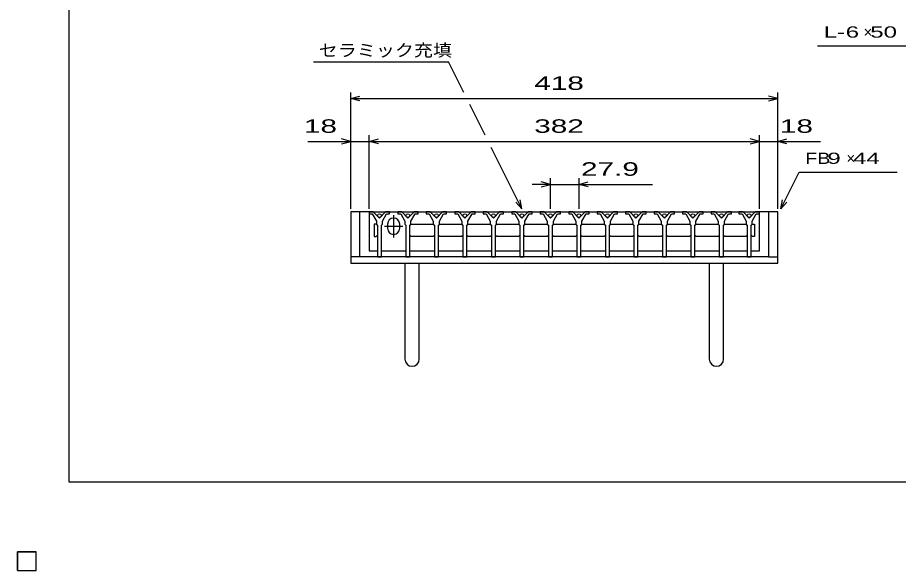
# Model space of a CAD drawing. Units: millimetres, scale not verified. Extents: x -1092 to 1034, y -771 to 635.
# Drawn here: x -1092 to -230, y -771 to -230 of the extents above; entities that cross this region are included whole.
import ezdxf
from ezdxf.enums import TextEntityAlignment as Align

# ---------------------------------------------------------------- set-up
doc = ezdxf.new("R2010")
doc.units = ezdxf.units.MM
doc.header["$LTSCALE"] = 6
for name, color, linetype, lineweight in [('0_2', 150, 'Continuous', 25), ('16', 3, 'Continuous', 25), ('19', 6, 'Continuous', 25), ('22', 2, 'Continuous', 25)]:
    doc.layers.add(name, color=color, linetype=linetype, lineweight=lineweight)
doc.styles.add('ベクトル', font='')
doc.styles.get('ベクトル').set_extended_font_data('ベクトル')

msp = doc.modelspace()

# ---------------------------------------------------------------- linework, layer by layer
at = {"layer": '0_2'}
for p, q in [((-1041.6, -684.6), (-1041.6, 635.4)), ((1034.4, -684.6), (-1041.6, -684.6))]:
    msp.add_line(p, q, dxfattribs=at)
at = {"layer": '16'}
for p, q in [((-747.8, -420.4), (-747.8, -422.4)), ((-743.8, -420.4), (-747.8, -420.4)), ((-747.8, -420.4), (-365.8, -420.4)), ((-747.8, -420.4), (-747.8, -458.4)), ((-747.8, -422.4), (-744.8, -422.4)), ((-744.8, -422.4), (-740.8, -429.4)), ((-737.8, -426.4), (-743.8, -420.4)), ((-731.8, -420.4), (-737.8, -426.4)), ((-734.8, -429.4), (-730.8, -422.4)), ((-727.8, -420.4), (-731.8, -420.4)), ((-730.8, -422.4), (-727.8, -422.4)), ((-727.8, -422.4), (-727.8, -420.4)), ((-719.9, -420.4), (-719.9, -422.4)), ((-715.9, -420.4), (-719.9, -420.4)), ((-719.9, -422.4), (-716.9, -422.4)), ((-716.9, -422.4), (-712.9, -429.4)), ((-709.9, -426.4), (-715.9, -420.4)), ((-703.9, -420.4), (-709.9, -426.4)), ((-706.9, -429.4), (-702.9, -422.4)), ((-699.9, -420.4), (-703.9, -420.4)), ((-702.9, -422.4), (-699.9, -422.4)), ((-699.9, -422.4), (-699.9, -420.4)), ((-692, -420.4), (-692, -422.4)), ((-688, -420.4), (-692, -420.4)), ((-692, -422.4), (-689, -422.4)), ((-689, -422.4), (-685, -429.4)), ((-682, -426.4), (-688, -420.4)), ((-676, -420.4), (-682, -426.4)), ((-679, -429.4), (-675, -422.4)), ((-672, -420.4), (-676, -420.4)), ((-675, -422.4), (-672, -422.4)), ((-672, -422.4), (-672, -420.4)), ((-664.1, -420.4), (-664.1, -422.4)), ((-660.1, -420.4), (-664.1, -420.4)), ((-664.1, -422.4), (-661.1, -422.4)), ((-661.1, -422.4), (-657.1, -429.4)), ((-654.1, -426.4), (-660.1, -420.4)), ((-648.1, -420.4), (-654.1, -426.4)), ((-651.1, -429.4), (-647.1, -422.4)), ((-644.1, -420.4), (-648.1, -420.4)), ((-647.1, -422.4), (-644.1, -422.4)), ((-644.1, -422.4), (-644.1, -420.4)), ((-636.2, -420.4), (-636.2, -422.4)), ((-632.2, -420.4), (-636.2, -420.4)), ((-636.2, -422.4), (-633.2, -422.4)), ((-633.2, -422.4), (-629.2, -429.4)), ((-626.2, -426.4), (-632.2, -420.4)), ((-620.2, -420.4), (-626.2, -426.4)), ((-623.2, -429.4), (-619.2, -422.4)), ((-616.2, -420.4), (-620.2, -420.4)), ((-619.2, -422.4), (-616.2, -422.4)), ((-616.2, -422.4), (-616.2, -420.4)), ((-608.3, -420.4), (-608.3, -422.4)), ((-604.3, -420.4), (-608.3, -420.4)), ((-608.3, -422.4), (-605.3, -422.4)), ((-605.3, -422.4), (-601.3, -429.4)), ((-598.3, -426.4), (-604.3, -420.4)), ((-592.3, -420.4), (-598.3, -426.4)), ((-595.3, -429.4), (-591.3, -422.4)), ((-588.3, -420.4), (-592.3, -420.4)), ((-591.3, -422.4), (-588.3, -422.4)), ((-588.3, -422.4), (-588.3, -420.4)), ((-580.4, -420.4), (-580.4, -422.4)), ((-576.4, -420.4), (-580.4, -420.4)), ((-580.4, -422.4), (-577.4, -422.4)), ((-577.4, -422.4), (-573.4, -429.4)), ((-570.4, -426.4), (-576.4, -420.4)), ((-564.4, -420.4), (-570.4, -426.4)), ((-567.4, -429.4), (-563.4, -422.4)), ((-560.4, -420.4), (-564.4, -420.4)), ((-563.4, -422.4), (-560.4, -422.4)), ((-560.4, -422.4), (-560.4, -420.4)), ((-552.5, -420.4), (-552.5, -422.4)), ((-548.5, -420.4), (-552.5, -420.4)), ((-552.5, -422.4), (-549.5, -422.4)), ((-549.5, -422.4), (-545.5, -429.4)), ((-542.5, -426.4), (-548.5, -420.4)), ((-536.5, -420.4), (-542.5, -426.4)), ((-539.5, -429.4), (-535.5, -422.4)), ((-532.5, -420.4), (-536.5, -420.4)), ((-535.5, -422.4), (-532.5, -422.4)), ((-532.5, -422.4), (-532.5, -420.4)), ((-524.6, -420.4), (-524.6, -422.4)), ((-520.6, -420.4), (-524.6, -420.4)), ((-524.6, -422.4), (-521.6, -422.4)), ((-521.6, -422.4), (-517.6, -429.4)), ((-514.6, -426.4), (-520.6, -420.4)), ((-508.6, -420.4), (-514.6, -426.4)), ((-511.6, -429.4), (-507.6, -422.4)), ((-504.6, -420.4), (-508.6, -420.4)), ((-507.6, -422.4), (-504.6, -422.4)), ((-504.6, -422.4), (-504.6, -420.4)), ((-496.7, -420.4), (-496.7, -422.4)), ((-492.7, -420.4), (-496.7, -420.4)), ((-496.7, -422.4), (-493.7, -422.4)), ((-493.7, -422.4), (-489.7, -429.4)), ((-486.7, -426.4), (-492.7, -420.4)), ((-480.7, -420.4), (-486.7, -426.4)), ((-483.7, -429.4), (-479.7, -422.4)), ((-476.7, -420.4), (-480.7, -420.4)), ((-479.7, -422.4), (-476.7, -422.4)), ((-476.7, -422.4), (-476.7, -420.4)), ((-468.8, -420.4), (-468.8, -422.4)), ((-464.8, -420.4), (-468.8, -420.4)), ((-468.8, -422.4), (-465.8, -422.4)), ((-465.8, -422.4), (-461.8, -429.4)), ((-458.8, -426.4), (-464.8, -420.4)), ((-452.8, -420.4), (-458.8, -426.4)), ((-455.8, -429.4), (-451.8, -422.4)), ((-448.8, -420.4), (-452.8, -420.4)), ((-451.8, -422.4), (-448.8, -422.4)), ((-448.8, -422.4), (-448.8, -420.4)), ((-440.9, -420.4), (-440.9, -422.4)), ((-436.9, -420.4), (-440.9, -420.4)), ((-440.9, -422.4), (-437.9, -422.4)), ((-437.9, -422.4), (-433.9, -429.4)), ((-430.9, -426.4), (-436.9, -420.4)), ((-424.9, -420.4), (-430.9, -426.4)), ((-427.9, -429.4), (-423.9, -422.4)), ((-420.9, -420.4), (-424.9, -420.4)), ((-423.9, -422.4), (-420.9, -422.4)), ((-420.9, -422.4), (-420.9, -420.4)), ((-413, -420.4), (-413, -422.4)), ((-409, -420.4), (-413, -420.4)), ((-413, -422.4), (-410, -422.4)), ((-410, -422.4), (-406, -429.4)), ((-403, -426.4), (-409, -420.4)), ((-397, -420.4), (-403, -426.4)), ((-400, -429.4), (-396, -422.4)), ((-393, -420.4), (-397, -420.4)), ((-396, -422.4), (-393, -422.4)), ((-393, -422.4), (-393, -420.4)), ((-385.8, -420.4), (-385.8, -422.4)), ((-381.8, -420.4), (-385.8, -420.4)), ((-385.8, -422.4), (-382.8, -422.4)), ((-382.8, -422.4), (-378.8, -429.4)), ((-375.8, -426.4), (-381.8, -420.4)), ((-369.8, -420.4), (-375.8, -426.4)), ((-372.8, -429.4), (-368.8, -422.4)), ((-365.8, -420.4), (-369.8, -420.4)), ((-368.8, -422.4), (-365.8, -422.4)), ((-365.8, -422.4), (-365.8, -420.4)), ((-365.8, -458.4), (-365.8, -420.4)), ((-740.8, -429.4), (-740.8, -432.4)), ((-734.8, -432.4), (-734.8, -429.4)), ((-723.85, -423.4), (-723.85, -445.4)), ((-712.9, -429.4), (-712.9, -432.4)), ((-706.9, -432.4), (-706.9, -429.4)), ((-685, -429.4), (-685, -432.4)), ((-679, -432.4), (-679, -429.4)), ((-657.1, -429.4), (-657.1, -432.4)), ((-651.1, -432.4), (-651.1, -429.4)), ((-629.2, -429.4), (-629.2, -432.4)), ((-623.2, -432.4), (-623.2, -429.4)), ((-601.3, -429.4), (-601.3, -432.4)), ((-595.3, -432.4), (-595.3, -429.4)), ((-573.4, -429.4), (-573.4, -432.4)), ((-567.4, -432.4), (-567.4, -429.4)), ((-545.5, -429.4), (-545.5, -432.4)), ((-539.5, -432.4), (-539.5, -429.4)), ((-517.6, -429.4), (-517.6, -432.4)), ((-511.6, -432.4), (-511.6, -429.4)), ((-489.7, -429.4), (-489.7, -432.4)), ((-483.7, -432.4), (-483.7, -429.4)), ((-461.8, -429.4), (-461.8, -432.4)), ((-455.8, -432.4), (-455.8, -429.4)), ((-433.9, -429.4), (-433.9, -432.4)), ((-427.9, -432.4), (-427.9, -429.4)), ((-406, -429.4), (-406, -432.4)), ((-400, -432.4), (-400, -429.4)), ((-378.8, -429.4), (-378.8, -432.4)), ((-372.8, -432.4), (-372.8, -429.4)), ((-741.05, -432.4), (-743.05, -432.4)), ((-743.05, -432.4), (-743.05, -444.4)), ((-740.05, -433.4), (-741.05, -432.4)), ((-740.8, -432.4), (-739.8, -433.4)), ((-739.8, -433.4), (-739.8, -464.4)), ((-735.8, -433.4), (-734.8, -432.4)), ((-735.8, -464.4), (-735.8, -433.4)), ((-732.85, -434.4), (-714.85, -434.4)), ((-729.85, -432.4), (-729.85, -436.4)), ((-717.85, -436.4), (-717.85, -432.4)), ((-712.9, -432.4), (-711.9, -433.4)), ((-711.9, -433.4), (-711.9, -464.4)), ((-707.9, -433.4), (-706.9, -432.4)), ((-707.9, -464.4), (-707.9, -433.4)), ((-707.65, -433.4), (-706.65, -432.4)), ((-706.65, -432.4), (-685.25, -432.4)), ((-685.25, -432.4), (-684.25, -433.4)), ((-685, -432.4), (-684, -433.4)), ((-684, -433.4), (-684, -464.4)), ((-680, -433.4), (-679, -432.4)), ((-680, -464.4), (-680, -433.4)), ((-679.75, -433.4), (-678.75, -432.4)), ((-678.75, -432.4), (-657.35, -432.4)), ((-657.35, -432.4), (-656.35, -433.4)), ((-657.1, -432.4), (-656.1, -433.4)), ((-656.1, -433.4), (-656.1, -464.4)), ((-652.1, -433.4), (-651.1, -432.4)), ((-652.1, -464.4), (-652.1, -433.4)), ((-651.85, -433.4), (-650.85, -432.4)), ((-650.85, -432.4), (-629.45, -432.4)), ((-629.45, -432.4), (-628.45, -433.4)), ((-629.2, -432.4), (-628.2, -433.4)), ((-628.2, -433.4), (-628.2, -464.4)), ((-624.2, -433.4), (-623.2, -432.4)), ((-624.2, -464.4), (-624.2, -433.4)), ((-623.95, -433.4), (-622.95, -432.4)), ((-622.95, -432.4), (-601.55, -432.4)), ((-601.55, -432.4), (-600.55, -433.4)), ((-601.3, -432.4), (-600.3, -433.4)), ((-600.3, -433.4), (-600.3, -464.4)), ((-596.3, -433.4), (-595.3, -432.4)), ((-596.3, -464.4), (-596.3, -433.4)), ((-596.05, -433.4), (-595.05, -432.4)), ((-595.05, -432.4), (-573.65, -432.4)), ((-573.65, -432.4), (-572.65, -433.4)), ((-573.4, -432.4), (-572.4, -433.4)), ((-572.4, -433.4), (-572.4, -464.4)), ((-568.4, -433.4), (-567.4, -432.4)), ((-568.4, -464.4), (-568.4, -433.4)), ((-568.15, -433.4), (-567.15, -432.4)), ((-567.15, -432.4), (-545.75, -432.4)), ((-545.75, -432.4), (-544.75, -433.4)), ((-545.5, -432.4), (-544.5, -433.4)), ((-544.5, -433.4), (-544.5, -464.4)), ((-540.5, -433.4), (-539.5, -432.4)), ((-540.5, -464.4), (-540.5, -433.4)), ((-540.25, -433.4), (-539.25, -432.4)), ((-539.25, -432.4), (-517.85, -432.4)), ((-517.85, -432.4), (-516.85, -433.4)), ((-517.6, -432.4), (-516.6, -433.4)), ((-516.6, -433.4), (-516.6, -464.4)), ((-512.6, -433.4), (-511.6, -432.4)), ((-512.6, -464.4), (-512.6, -433.4)), ((-512.35, -433.4), (-511.35, -432.4)), ((-511.35, -432.4), (-489.95, -432.4)), ((-489.95, -432.4), (-488.95, -433.4)), ((-489.7, -432.4), (-488.7, -433.4)), ((-488.7, -433.4), (-488.7, -464.4)), ((-484.7, -433.4), (-483.7, -432.4)), ((-484.7, -464.4), (-484.7, -433.4)), ((-484.45, -433.4), (-483.45, -432.4)), ((-483.45, -432.4), (-462.05, -432.4)), ((-462.05, -432.4), (-461.05, -433.4)), ((-461.8, -432.4), (-460.8, -433.4)), ((-460.8, -433.4), (-460.8, -464.4)), ((-456.8, -433.4), (-455.8, -432.4)), ((-456.8, -464.4), (-456.8, -433.4)), ((-456.55, -433.4), (-455.55, -432.4)), ((-455.55, -432.4), (-434.15, -432.4)), ((-434.15, -432.4), (-433.15, -433.4)), ((-433.9, -432.4), (-432.9, -433.4)), ((-432.9, -433.4), (-432.9, -464.4)), ((-428.9, -433.4), (-427.9, -432.4)), ((-428.9, -464.4), (-428.9, -433.4)), ((-428.65, -433.4), (-427.65, -432.4)), ((-427.65, -432.4), (-406.25, -432.4)), ((-406.25, -432.4), (-405.25, -433.4)), ((-406, -432.4), (-405, -433.4)), ((-405, -433.4), (-405, -464.4)), ((-401, -433.4), (-400, -432.4)), ((-401, -464.4), (-401, -433.4)), ((-400.75, -433.4), (-399.75, -432.4)), ((-399.75, -432.4), (-379.05, -432.4)), ((-379.05, -432.4), (-378.05, -433.4)), ((-378.8, -432.4), (-377.8, -433.4)), ((-377.8, -433.4), (-377.8, -464.4)), ((-373.8, -433.4), (-372.8, -432.4)), ((-373.8, -464.4), (-373.8, -433.4)), ((-373.55, -433.4), (-372.55, -432.4)), ((-372.55, -432.4), (-370.55, -432.4)), ((-370.55, -432.4), (-370.55, -444.4)), ((-743.05, -444.4), (-741.05, -444.4)), ((-741.05, -444.4), (-740.05, -443.4)), ((-706.65, -444.4), (-707.65, -443.4)), ((-685.25, -444.4), (-706.65, -444.4)), ((-684.25, -443.4), (-685.25, -444.4)), ((-678.75, -444.4), (-679.75, -443.4)), ((-657.35, -444.4), (-678.75, -444.4)), ((-656.35, -443.4), (-657.35, -444.4)), ((-650.85, -444.4), (-651.85, -443.4)), ((-629.45, -444.4), (-650.85, -444.4)), ((-628.45, -443.4), (-629.45, -444.4)), ((-622.95, -444.4), (-623.95, -443.4)), ((-601.55, -444.4), (-622.95, -444.4)), ((-600.55, -443.4), (-601.55, -444.4)), ((-595.05, -444.4), (-596.05, -443.4)), ((-573.65, -444.4), (-595.05, -444.4)), ((-572.65, -443.4), (-573.65, -444.4)), ((-567.15, -444.4), (-568.15, -443.4)), ((-545.75, -444.4), (-567.15, -444.4)), ((-544.75, -443.4), (-545.75, -444.4)), ((-539.25, -444.4), (-540.25, -443.4)), ((-517.85, -444.4), (-539.25, -444.4)), ((-516.85, -443.4), (-517.85, -444.4)), ((-511.35, -444.4), (-512.35, -443.4)), ((-489.95, -444.4), (-511.35, -444.4)), ((-488.95, -443.4), (-489.95, -444.4)), ((-483.45, -444.4), (-484.45, -443.4)), ((-462.05, -444.4), (-483.45, -444.4)), ((-461.05, -443.4), (-462.05, -444.4)), ((-455.55, -444.4), (-456.55, -443.4)), ((-434.15, -444.4), (-455.55, -444.4)), ((-433.15, -443.4), (-434.15, -444.4)), ((-427.65, -444.4), (-428.65, -443.4)), ((-406.25, -444.4), (-427.65, -444.4)), ((-405.25, -443.4), (-406.25, -444.4)), ((-399.75, -444.4), (-400.75, -443.4)), ((-379.05, -444.4), (-399.75, -444.4)), ((-378.05, -443.4), (-379.05, -444.4)), ((-372.55, -444.4), (-373.55, -443.4)), ((-370.55, -444.4), (-372.55, -444.4)), ((-747.8, -458.4), (-740.05, -458.4)), ((-739.8, -464.4), (-735.8, -464.4)), ((-735.55, -458.4), (-712.15, -458.4)), ((-711.9, -464.4), (-707.9, -464.4)), ((-707.65, -458.4), (-684.25, -458.4)), ((-684, -464.4), (-680, -464.4)), ((-679.75, -458.4), (-656.35, -458.4)), ((-656.1, -464.4), (-652.1, -464.4)), ((-651.85, -458.4), (-628.45, -458.4)), ((-628.2, -464.4), (-624.2, -464.4)), ((-623.95, -458.4), (-600.55, -458.4)), ((-600.3, -464.4), (-596.3, -464.4)), ((-596.05, -458.4), (-572.65, -458.4)), ((-572.4, -464.4), (-568.4, -464.4)), ((-568.15, -458.4), (-544.75, -458.4)), ((-544.5, -464.4), (-540.5, -464.4)), ((-540.25, -458.4), (-516.85, -458.4)), ((-516.6, -464.4), (-512.6, -464.4)), ((-512.35, -458.4), (-488.95, -458.4)), ((-488.7, -464.4), (-484.7, -464.4)), ((-484.45, -458.4), (-461.05, -458.4)), ((-460.8, -464.4), (-456.8, -464.4)), ((-456.55, -458.4), (-433.15, -458.4)), ((-432.9, -464.4), (-428.9, -464.4)), ((-428.65, -458.4), (-405.25, -458.4)), ((-405, -464.4), (-401, -464.4)), ((-400.75, -458.4), (-378.05, -458.4)), ((-377.8, -464.4), (-373.8, -464.4)), ((-373.55, -458.4), (-365.8, -458.4)), ((-1092, -753), (-1074, -753)), ((-1092, -771), (-1092, -753)), ((-1092, -753), (-1074, -753)), ((-1092, -771), (-1092, -753)), ((-1092, -753), (-1074, -753)), ((-1092, -771), (-1092, -753)), ((-1092, -753), (-1074, -753)), ((-1092, -771), (-1092, -753)), ((-1092, -753), (-1074, -753)), ((-1092, -771), (-1092, -753)), ((-1074, -771), (-1074, -753)), ((-1074, -771), (-1074, -753)), ((-1074, -771), (-1074, -753)), ((-1074, -771), (-1074, -753)), ((-1074, -771), (-1074, -753)), ((-1092, -771), (-1074, -771)), ((-1092, -771), (-1074, -771)), ((-1092, -771), (-1074, -771)), ((-1092, -771), (-1074, -771)), ((-1092, -771), (-1074, -771))]:
    msp.add_line(p, q, dxfattribs=at)
for centre in [(-737.8, -423.9), (-709.9, -423.9), (-682, -423.9), (-654.1, -423.9), (-626.2, -423.9), (-598.3, -423.9), (-570.4, -423.9), (-542.5, -423.9), (-514.6, -423.9), (-486.7, -423.9), (-458.8, -423.9), (-430.9, -423.9), (-403, -423.9), (-375.8, -423.9)]:
    msp.add_circle(centre, 1.8, dxfattribs=at)
for centre, start, end in [((-723.85, -432.4), 0, 180), ((-723.85, -436.4), 180, 0)]:
    msp.add_arc(centre, 6, start, end, dxfattribs=at)
at = {"layer": '19'}
for p, q in [((-747.8, -420.4), (-765.8, -420.4)), ((-765.8, -420.4), (-765.8, -470.4)), ((-756.8, -464.4), (-756.8, -420.4)), ((-347.8, -420.4), (-365.8, -420.4)), ((-356.8, -420.4), (-356.8, -464.4)), ((-347.8, -470.4), (-347.8, -420.4)), ((-756.8, -464.4), (-765.8, -464.4)), ((-356.8, -464.4), (-756.8, -464.4)), ((-356.8, -464.4), (-347.8, -464.4)), ((-765.8, -470.4), (-347.8, -470.4)), ((-712.8, -470.4), (-712.8, -564.4)), ((-698.8, -564.4), (-698.8, -470.4)), ((-414.8, -470.4), (-414.8, -564.4)), ((-400.8, -564.4), (-400.8, -470.4))]:
    msp.add_line(p, q, dxfattribs=at)
for centre in [(-705.8, -564.4), (-407.8, -564.4)]:
    msp.add_arc(centre, 7, 180, 0, dxfattribs=at)
at = {"layer": '22', "color": 4}
for p, q in [((-308.8, -257.9), (-188.8, -257.9)), ((-802.3, -273.4), (-670.3, -273.4)), ((-655.3, -303.4), (-670.3, -273.4)), ((-765.8, -417.4), (-765.8, -303.4)), ((-765.8, -309.4), (-756.8, -307)), ((-756.8, -311.8), (-765.8, -309.4)), ((-765.8, -309.4), (-347.8, -309.4)), ((-347.8, -309.4), (-356.8, -307)), ((-356.8, -311.8), (-347.8, -309.4)), ((-347.8, -417.4), (-347.8, -303.4)), ((-634.3, -345.4), (-649.3, -315.4)), ((-807.8, -351.4), (-765.8, -351.4)), ((-765.8, -351.4), (-774.8, -349)), ((-774.8, -353.8), (-765.8, -351.4)), ((-765.8, -417.4), (-765.8, -345.4)), ((-765.8, -351.4), (-747.8, -351.4)), ((-747.8, -417.4), (-747.8, -345.4)), ((-747.8, -351.4), (-738.8, -349)), ((-738.8, -353.8), (-747.8, -351.4)), ((-747.8, -351.4), (-365.8, -351.4)), ((-365.8, -351.4), (-374.8, -349)), ((-374.8, -353.8), (-365.8, -351.4)), ((-365.8, -417.4), (-365.8, -345.4)), ((-365.8, -351.4), (-347.8, -351.4)), ((-347.8, -417.4), (-347.8, -345.4)), ((-347.8, -351.4), (-338.8, -349)), ((-338.8, -353.8), (-347.8, -351.4)), ((-347.8, -351.4), (-305.8, -351.4)), ((-598.3, -417.4), (-628.3, -357.4)), ((-570.4, -417.4), (-570.4, -387.4)), ((-542.5, -387.4), (-542.5, -417.4)), ((-344.8, -417.4), (-326.8, -381.4)), ((-326.8, -381.4), (-230.8, -381.4)), ((-570.4, -393.4), (-588.4, -393.4)), ((-570.4, -393.4), (-579.4, -391)), ((-579.4, -395.8), (-570.4, -393.4)), ((-570.4, -393.4), (-542.5, -393.4)), ((-542.5, -393.4), (-533.5, -391)), ((-533.5, -395.8), (-542.5, -393.4)), ((-542.5, -393.4), (-470.5, -393.4)), ((-598.3, -417.4), (-604.3, -410.8)), ((-598.3, -417.4), (-600.1, -408.64)), ((-344.8, -417.4), (-343, -408.64)), ((-344.8, -417.4), (-338.8, -410.8)), ((-1074, -753), (-1092, -753)), ((-1092, -753), (-1092, -771)), ((-1074, -753), (-1092, -753)), ((-1092, -753), (-1092, -771)), ((-1074, -753), (-1092, -753)), ((-1092, -753), (-1092, -771)), ((-1074, -771), (-1074, -753)), ((-1074, -771), (-1074, -753)), ((-1074, -771), (-1074, -753)), ((-1092, -771), (-1074, -771)), ((-1092, -771), (-1074, -771)), ((-1092, -771), (-1074, -771))]:
    msp.add_line(p, q, dxfattribs=at)
at = {"layer": '22'}
for p, q in [((-1074, -753), (-1092, -753)), ((-1092, -753), (-1092, -771)), ((-1074, -753), (-1092, -753)), ((-1092, -753), (-1092, -771)), ((-1074, -753), (-1092, -753)), ((-1092, -753), (-1092, -771)), ((-1074, -771), (-1074, -753)), ((-1074, -771), (-1074, -753)), ((-1074, -771), (-1074, -753)), ((-1092, -771), (-1074, -771)), ((-1092, -771), (-1074, -771)), ((-1092, -771), (-1074, -771))]:
    msp.add_line(p, q, dxfattribs=at)

# ---------------------------------------------------------------- texts
at = {"layer": '22', "style": 'ベクトル'}
for s, height, width, p in [('L-', 11, 1.6, (-302.8, -244.4)), (' 6 ', 11, 1.6, (-287.8, -244.4)), (' 50 ', 11, 1.6, (-263.8, -244.4)), ('セラミック充填', 11.88, 1.15, (-797.2, -262.3)), (' 418 ', 13.2, 1.65, (-594.3, -294.4)), (' 18 ', 13.2, 1.65, (-819.8, -336.4)), (' 382 ', 13.2, 1.65, (-594.3, -336.4)), (' 18 ', 13.2, 1.65, (-353.8, -336.4)), ('FB', 11, 1.3, (-320.8, -367.9)), (' 9 ', 11, 1.6, (-305.8, -367.9)), (' 44 ', 11, 1.6, (-280.6, -367.9)), (' 27.9 ', 13.2, 1.65, (-548.5, -378.4))]:
    msp.add_text(s, height=height, dxfattribs=dict(at, width=width)).set_placement(p, align=Align.MIDDLE_LEFT)
for p in [(-263.8, -244.4), (-280.6, -367.9)]:
    msp.add_text('×', height=11, dxfattribs=at).set_placement(p, align=Align.MIDDLE_LEFT)

doc.saveas('drawing.dxf')
